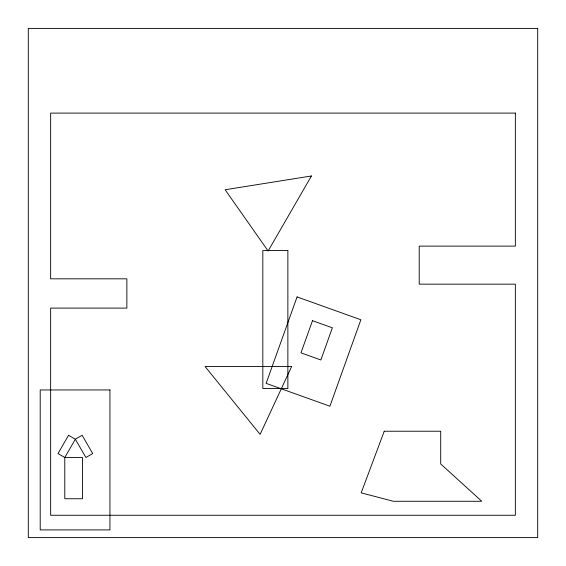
<?xml version="1.0" encoding="UTF-8"?>
<svg xmlns="http://www.w3.org/2000/svg" width="566" height="566" viewBox="0 0 566 566"><rect width="100%" height="100%" fill="white"/><g stroke="black" fill="none" stroke-linecap="round" stroke-linejoin="round"><path stroke-width="0.85" d="M297.072 296.917L266.119 383.366L329.914 406.211L360.867 319.762L297.072 296.917M312.496 320.681L300.978 352.844L320.858 359.962L332.369 327.799L312.496 320.681M384.236 431.235L361.172 492.859L393.377 501.271L481.758 501.271L440.709 463.943L440.709 431.235L384.236 431.235M291.653 366.499L260.119 434.363L205.034 366.499L291.653 366.499M68.543 435.289L57.987 453.578L64.786 457.505L82.466 457.505L82.466 498.752L64.786 498.752L64.786 457.505L75.342 439.223L82.148 435.289L92.704 453.578L85.905 457.505L75.342 439.223L68.543 435.289M311.442 175.969L268.128 250.986L225.126 189.744L311.442 175.969M537.7 28.399L28.3 28.399L28.3 537.601L537.7 537.601L537.7 28.399M515.357 113.101L50.643 113.101L50.643 278.826L126.869 278.826L126.869 308.102L50.643 308.102L50.643 515.258L515.357 515.258L515.357 284.16L419.215 284.16L419.215 246.118L515.357 246.118L515.357 113.101M287.868 250.561L262.822 250.561L262.822 388.538L287.868 388.538L287.868 250.561M109.931 389.953L40.207 389.953L40.207 529.903L109.931 529.903L109.931 389.953"/></g></svg>
